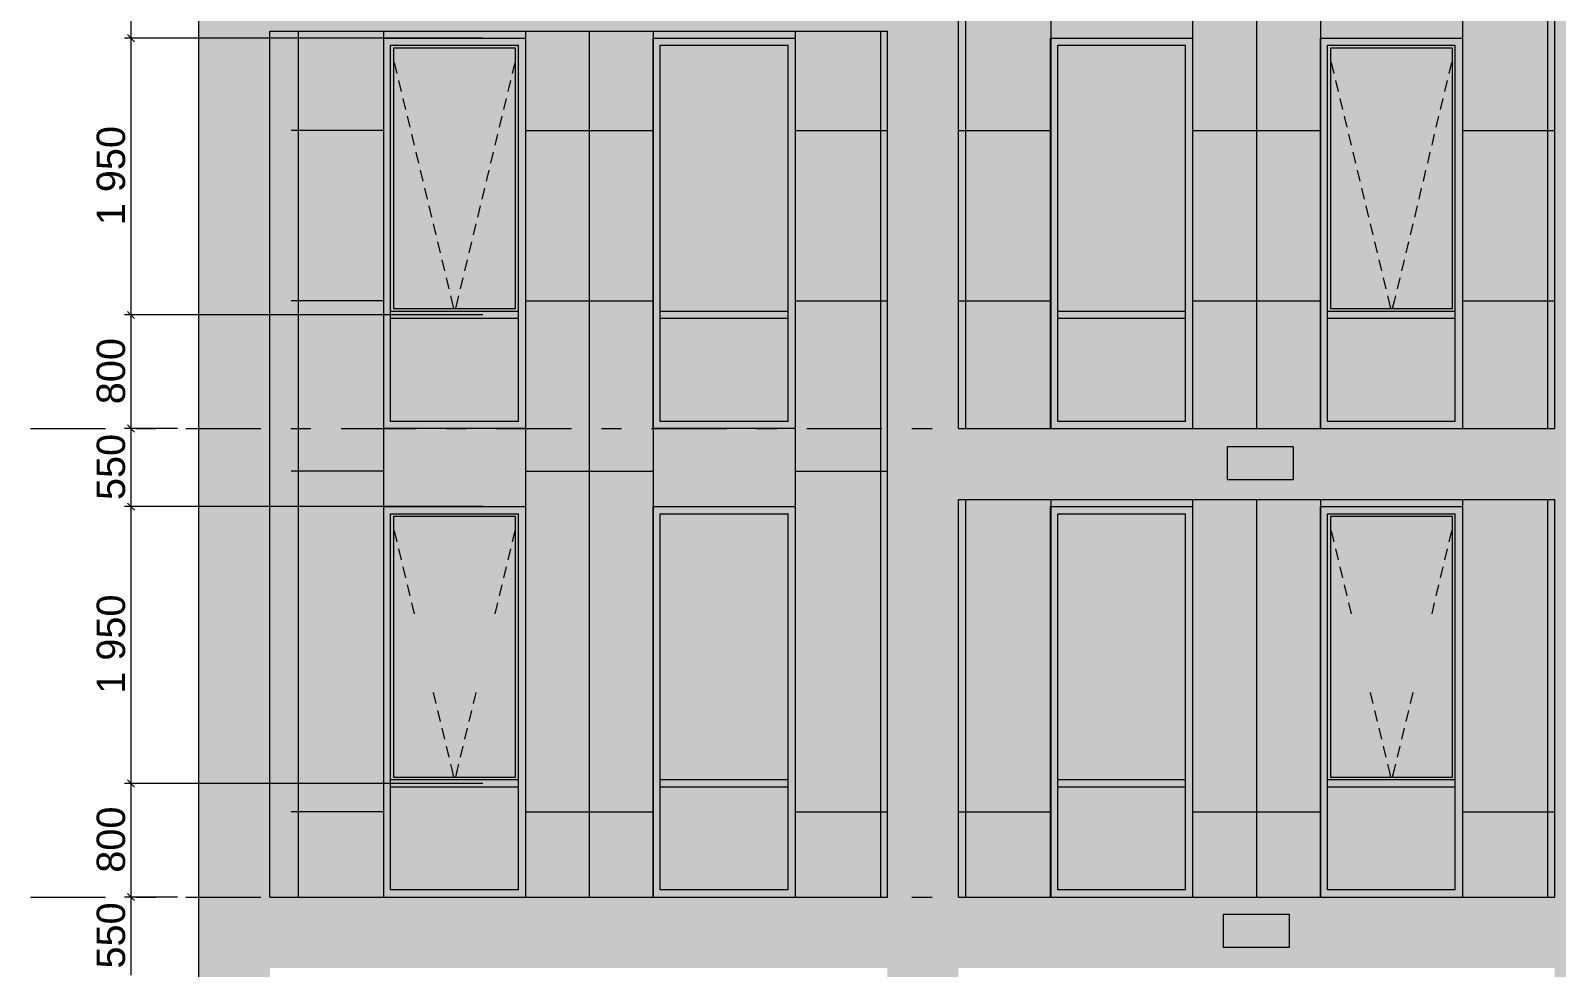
# Model space of a CAD drawing. Header units: millimetres. Extents: x 1499747 to 4230374, y -28481 to 441852.
# Drawn here: x 4020056 to 4030805, y 386732 to 393332 of the extents above; entities that cross this region are included whole.
import ezdxf

# ---------------------------------------------------------------- set-up
doc = ezdxf.new("R2010")
doc.units = ezdxf.units.MM
doc.header["$MEASUREMENT"] = 0
doc.layers.add('Чертеж и Рисунок', color=7, linetype='Continuous')
doc.styles.add('РЎР“Р•РќР•Р\xa0Р\x98Р\xa0_РЎРўР\x98Р›Р¬_2', font='')
doc.styles.get('РЎР“Р•РќР•Р\xa0Р\x98Р\xa0_РЎРўР\x98Р›Р¬_2').set_extended_font_data('GOST Common', italic=True)

msp = doc.modelspace()

# ---------------------------------------------------------------- hatches: boundary and pattern name
at = {"layer": 'Чертеж и Рисунок', "linetype": 'Continuous', "lineweight": 0, "true_color": 0xbc9a89}
for points in [[(4021241.89294, 400428.41218), (4021241.89294, 373528.37108), (4021741.89371, 373528.37108), (4021741.89371, 400428.41218)], [(4026092.23035, 399928.41141), (4026092.23035, 374028.37184), (4026592.23112, 374028.37184), (4026592.23112, 399928.41141)], [(4030792.03753, 399928.41141), (4030792.03753, 374028.37184), (4031292.0383, 374028.37184), (4031292.0383, 399928.41141)], [(4021741.89371, 393828.40209), (4021741.89371, 393328.40133), (4026092.23035, 393328.40133), (4026092.23035, 393828.40209)], [(4026592.23112, 390028.39629), (4030792.03753, 390028.39629), (4030792.03753, 390528.39705), (4026592.23112, 390528.39705)], [(4021741.89371, 387228.39201), (4021741.89371, 386728.39125), (4026092.23035, 386728.39125), (4026092.23035, 387228.39201)], [(4026592.23112, 386728.39125), (4030792.03753, 386728.39125), (4030792.03753, 387228.39201), (4026592.23112, 387228.39201)]]:
    msp.add_hatch(color=33, dxfattribs=at).paths.add_polyline_path(points)
at = {"layer": 'Чертеж и Рисунок', "linetype": 'Continuous', "lineweight": 0, "true_color": 0xffffff}
h = msp.add_hatch(color=7, dxfattribs=at)
h.paths.add_polyline_path([(4026592.23112, 390528.39705), (4027241.43215, 390528.39705), (4027241.43215, 393278.40123), (4028241.43362, 393278.40123), (4028241.43362, 390528.39705), (4029141.73502, 390528.39705), (4029141.73502, 393278.40123), (4030141.73658, 393278.40123), (4030141.73658, 390528.39705), (4030792.03756, 390528.39705), (4030792.03756, 396628.40637), (4026592.23112, 396628.40637)])
h.paths.add_polyline_path([(4028241.43362, 393828.40212), (4027241.43215, 393828.40212), (4027241.43215, 396578.40631), (4028241.43362, 396578.40631)], flags=0)
h.paths.add_polyline_path([(4029141.73502, 393828.40212), (4029141.73502, 396578.40631), (4030141.73658, 396578.40631), (4030141.73658, 393828.40212)], flags=0)
h = msp.add_hatch(color=7, dxfattribs=at)
h.paths.add_polyline_path([(4021741.89371, 387228.39201), (4022542.52493, 387228.39201), (4022542.52493, 389978.39619), (4023542.52649, 389978.39619), (4023542.52649, 387228.39201), (4024442.22787, 387228.39201), (4024442.22787, 389978.39619), (4025442.22934, 389978.39619), (4025442.22934, 387228.39201), (4026092.23036, 387228.39201), (4026092.23036, 393328.40133), (4021741.89371, 393328.40133)])
h.paths.add_polyline_path([(4022542.52493, 393278.40126), (4023542.52649, 393278.40126), (4023542.52649, 390528.39708), (4022542.52493, 390528.39708)], flags=0)
h.paths.add_polyline_path([(4024442.22787, 390528.39708), (4024442.22787, 393278.40126), (4025442.22934, 393278.40126), (4025442.22934, 390528.39708)], flags=0)
at = {"layer": 'Чертеж и Рисунок', "linetype": 'Continuous', "lineweight": 0, "true_color": 0x2e2e2e}
for points in [[(4022542.52493, 392928.40072), (4022592.52501, 392928.40072), (4022592.52501, 393228.40118), (4022542.52493, 393278.40125)], [(4023042.52569, 393278.40125), (4022542.52493, 393278.40125), (4022592.52501, 393228.40118), (4023042.52569, 393228.40118)], [(4023042.52569, 393278.40125), (4023042.52569, 393228.40118), (4023492.52638, 393228.40118), (4023542.52646, 393278.40125)], [(4023542.52646, 392928.40072), (4023542.52646, 393278.40125), (4023492.52638, 393228.40118), (4023492.52638, 392928.40072)], [(4024442.22783, 392928.40072), (4024492.22791, 392928.40072), (4024492.22791, 393228.40118), (4024442.22783, 393278.40125)], [(4024942.2286, 393278.40125), (4024442.22783, 393278.40125), (4024492.22791, 393228.40118), (4024942.2286, 393228.40118)], [(4024942.2286, 393278.40125), (4024942.2286, 393228.40118), (4025392.22928, 393228.40118), (4025442.22936, 393278.40125)], [(4025442.22936, 392928.40072), (4025442.22936, 393278.40125), (4025392.22928, 393228.40118), (4025392.22928, 392928.40072)], [(4027241.43211, 392928.40072), (4027291.43219, 392928.40072), (4027291.43219, 393228.40118), (4027241.43211, 393278.40125)], [(4027741.43287, 393278.40125), (4027241.43211, 393278.40125), (4027291.43219, 393228.40118), (4027741.43287, 393228.40118)], [(4027741.43287, 393278.40125), (4027741.43287, 393228.40118), (4028191.43356, 393228.40118), (4028241.43364, 393278.40125)], [(4028241.43364, 392928.40072), (4028241.43364, 393278.40125), (4028191.43356, 393228.40118), (4028191.43356, 392928.40072)], [(4029141.73501, 392928.40072), (4029191.73509, 392928.40072), (4029191.73509, 393228.40118), (4029141.73501, 393278.40125)], [(4029641.73578, 393278.40125), (4029141.73501, 393278.40125), (4029191.73509, 393228.40118), (4029641.73578, 393228.40118)], [(4029641.73578, 393278.40125), (4029641.73578, 393228.40118), (4030091.73646, 393228.40118), (4030141.73654, 393278.40125)], [(4030141.73654, 392928.40072), (4030141.73654, 393278.40125), (4030091.73646, 393228.40118), (4030091.73646, 392928.40072)], [(4022542.52493, 391528.39858), (4022592.52501, 391528.39858), (4022592.52501, 392928.40072), (4022542.52493, 392928.40072)], [(4023542.52646, 391528.39858), (4023542.52646, 392928.40072), (4023492.52638, 392928.40072), (4023492.52638, 391528.39858)], [(4024442.22783, 391528.39858), (4024492.22791, 391528.39858), (4024492.22791, 392928.40072), (4024442.22783, 392928.40072)], [(4025442.22936, 391528.39858), (4025442.22936, 392928.40072), (4025392.22928, 392928.40072), (4025392.22928, 391528.39858)], [(4027241.43211, 391528.39858), (4027291.43219, 391528.39858), (4027291.43219, 392928.40072), (4027241.43211, 392928.40072)], [(4028241.43364, 391528.39858), (4028241.43364, 392928.40072), (4028191.43356, 392928.40072), (4028191.43356, 391528.39858)], [(4029141.73501, 391528.39858), (4029191.73509, 391528.39858), (4029191.73509, 392928.40072), (4029141.73501, 392928.40072)], [(4030141.73654, 391528.39858), (4030141.73654, 392928.40072), (4030091.73646, 392928.40072), (4030091.73646, 391528.39858)], [(4022542.52493, 391328.39827), (4022592.52501, 391328.39827), (4022592.52501, 391528.39858), (4022542.52493, 391528.39858)], [(4023542.52646, 391328.39827), (4023542.52646, 391528.39858), (4023492.52638, 391528.39858), (4023492.52638, 391328.39827)], [(4024442.22783, 391328.39827), (4024492.22791, 391328.39827), (4024492.22791, 391528.39858), (4024442.22783, 391528.39858)], [(4025442.22936, 391328.39827), (4025442.22936, 391528.39858), (4025392.22928, 391528.39858), (4025392.22928, 391328.39827)], [(4027241.43211, 391328.39827), (4027291.43219, 391328.39827), (4027291.43219, 391528.39858), (4027241.43211, 391528.39858)], [(4028241.43364, 391328.39827), (4028241.43364, 391528.39858), (4028191.43356, 391528.39858), (4028191.43356, 391328.39827)], [(4029141.73501, 391328.39827), (4029191.73509, 391328.39827), (4029191.73509, 391528.39858), (4029141.73501, 391528.39858)], [(4030141.73654, 391328.39827), (4030141.73654, 391528.39858), (4030091.73646, 391528.39858), (4030091.73646, 391328.39827)], [(4022542.52493, 391328.39827), (4022542.52493, 390528.39705), (4022592.52501, 390578.39713), (4022592.52501, 391328.39827)], [(4022592.52501, 391303.39824), (4023042.52569, 391303.39824), (4023042.52569, 391353.39831), (4022592.52501, 391353.39831)], [(4023042.52569, 391353.39831), (4023042.52569, 391303.39824), (4023492.52638, 391303.39824), (4023492.52638, 391353.39831)], [(4023542.52646, 391328.39827), (4023492.52638, 391328.39827), (4023492.52638, 390578.39713), (4023542.52646, 390528.39705)], [(4024442.22783, 391328.39827), (4024442.22783, 390528.39705), (4024492.22791, 390578.39713), (4024492.22791, 391328.39827)], [(4024492.22791, 391303.39824), (4024942.2286, 391303.39824), (4024942.2286, 391353.39831), (4024492.22791, 391353.39831)], [(4024942.2286, 391353.39831), (4024942.2286, 391303.39824), (4025392.22928, 391303.39824), (4025392.22928, 391353.39831)], [(4025442.22936, 391328.39827), (4025392.22928, 391328.39827), (4025392.22928, 390578.39713), (4025442.22936, 390528.39705)], [(4027241.43211, 391328.39827), (4027241.43211, 390528.39705), (4027291.43219, 390578.39713), (4027291.43219, 391328.39827)], [(4027291.43219, 391303.39824), (4027741.43287, 391303.39824), (4027741.43287, 391353.39831), (4027291.43219, 391353.39831)], [(4027741.43287, 391353.39831), (4027741.43287, 391303.39824), (4028191.43356, 391303.39824), (4028191.43356, 391353.39831)], [(4028241.43364, 391328.39827), (4028191.43356, 391328.39827), (4028191.43356, 390578.39713), (4028241.43364, 390528.39705)], [(4029141.73501, 391328.39827), (4029141.73501, 390528.39705), (4029191.73509, 390578.39713), (4029191.73509, 391328.39827)], [(4029191.73509, 391303.39824), (4029641.73578, 391303.39824), (4029641.73578, 391353.39831), (4029191.73509, 391353.39831)], [(4029641.73578, 391353.39831), (4029641.73578, 391303.39824), (4030091.73646, 391303.39824), (4030091.73646, 391353.39831)], [(4030141.73654, 391328.39827), (4030091.73646, 391328.39827), (4030091.73646, 390578.39713), (4030141.73654, 390528.39705)], [(4023042.52569, 390528.39705), (4023042.52569, 390578.39713), (4022592.52501, 390578.39713), (4022542.52493, 390528.39705)], [(4023042.52569, 390528.39705), (4023542.52646, 390528.39705), (4023492.52638, 390578.39713), (4023042.52569, 390578.39713)], [(4024942.2286, 390528.39705), (4024942.2286, 390578.39713), (4024492.22791, 390578.39713), (4024442.22783, 390528.39705)], [(4024942.2286, 390528.39705), (4025442.22936, 390528.39705), (4025392.22928, 390578.39713), (4024942.2286, 390578.39713)], [(4027741.43287, 390528.39705), (4027741.43287, 390578.39713), (4027291.43219, 390578.39713), (4027241.43211, 390528.39705)], [(4027741.43287, 390528.39705), (4028241.43364, 390528.39705), (4028191.43356, 390578.39713), (4027741.43287, 390578.39713)], [(4029641.73578, 390528.39705), (4029641.73578, 390578.39713), (4029191.73509, 390578.39713), (4029141.73501, 390528.39705)], [(4029641.73578, 390528.39705), (4030141.73654, 390528.39705), (4030091.73646, 390578.39713), (4029641.73578, 390578.39713)], [(4022542.52493, 389628.39568), (4022592.52501, 389628.39568), (4022592.52501, 389928.39613), (4022542.52493, 389978.39621)], [(4023042.52569, 389978.39621), (4022542.52493, 389978.39621), (4022592.52501, 389928.39613), (4023042.52569, 389928.39613)], [(4023042.52569, 389978.39621), (4023042.52569, 389928.39613), (4023492.52638, 389928.39613), (4023542.52646, 389978.39621)], [(4023542.52646, 389628.39568), (4023542.52646, 389978.39621), (4023492.52638, 389928.39613), (4023492.52638, 389628.39568)], [(4024442.22783, 389628.39568), (4024492.22791, 389628.39568), (4024492.22791, 389928.39613), (4024442.22783, 389978.39621)], [(4024942.2286, 389978.39621), (4024442.22783, 389978.39621), (4024492.22791, 389928.39613), (4024942.2286, 389928.39613)], [(4024942.2286, 389978.39621), (4024942.2286, 389928.39613), (4025392.22928, 389928.39613), (4025442.22936, 389978.39621)], [(4025442.22936, 389628.39568), (4025442.22936, 389978.39621), (4025392.22928, 389928.39613), (4025392.22928, 389628.39568)], [(4027241.43211, 389628.39568), (4027291.43219, 389628.39568), (4027291.43219, 389928.39613), (4027241.43211, 389978.39621)], [(4027741.43287, 389978.39621), (4027241.43211, 389978.39621), (4027291.43219, 389928.39613), (4027741.43287, 389928.39613)], [(4027741.43287, 389978.39621), (4027741.43287, 389928.39613), (4028191.43356, 389928.39613), (4028241.43364, 389978.39621)], [(4028241.43364, 389628.39568), (4028241.43364, 389978.39621), (4028191.43356, 389928.39613), (4028191.43356, 389628.39568)], [(4029141.73501, 389628.39568), (4029191.73509, 389628.39568), (4029191.73509, 389928.39613), (4029141.73501, 389978.39621)], [(4029641.73578, 389978.39621), (4029141.73501, 389978.39621), (4029191.73509, 389928.39613), (4029641.73578, 389928.39613)], [(4029641.73578, 389978.39621), (4029641.73578, 389928.39613), (4030091.73646, 389928.39613), (4030141.73654, 389978.39621)], [(4030141.73654, 389628.39568), (4030141.73654, 389978.39621), (4030091.73646, 389928.39613), (4030091.73646, 389628.39568)], [(4022542.52493, 388228.39354), (4022592.52501, 388228.39354), (4022592.52501, 389628.39568), (4022542.52493, 389628.39568)], [(4023542.52646, 388228.39354), (4023542.52646, 389628.39568), (4023492.52638, 389628.39568), (4023492.52638, 388228.39354)], [(4024442.22783, 388228.39354), (4024492.22791, 388228.39354), (4024492.22791, 389628.39568), (4024442.22783, 389628.39568)], [(4025442.22936, 388228.39354), (4025442.22936, 389628.39568), (4025392.22928, 389628.39568), (4025392.22928, 388228.39354)], [(4027241.43211, 388228.39354), (4027291.43219, 388228.39354), (4027291.43219, 389628.39568), (4027241.43211, 389628.39568)], [(4028241.43364, 388228.39354), (4028241.43364, 389628.39568), (4028191.43356, 389628.39568), (4028191.43356, 388228.39354)], [(4029141.73501, 388228.39354), (4029191.73509, 388228.39354), (4029191.73509, 389628.39568), (4029141.73501, 389628.39568)], [(4030141.73654, 388228.39354), (4030141.73654, 389628.39568), (4030091.73646, 389628.39568), (4030091.73646, 388228.39354)], [(4022542.52493, 388028.39323), (4022592.52501, 388028.39323), (4022592.52501, 388228.39354), (4022542.52493, 388228.39354)], [(4023542.52646, 388028.39323), (4023542.52646, 388228.39354), (4023492.52638, 388228.39354), (4023492.52638, 388028.39323)], [(4024442.22783, 388028.39323), (4024492.22791, 388028.39323), (4024492.22791, 388228.39354), (4024442.22783, 388228.39354)], [(4025442.22936, 388028.39323), (4025442.22936, 388228.39354), (4025392.22928, 388228.39354), (4025392.22928, 388028.39323)], [(4027241.43211, 388028.39323), (4027291.43219, 388028.39323), (4027291.43219, 388228.39354), (4027241.43211, 388228.39354)], [(4028241.43364, 388028.39323), (4028241.43364, 388228.39354), (4028191.43356, 388228.39354), (4028191.43356, 388028.39323)], [(4029141.73501, 388028.39323), (4029191.73509, 388028.39323), (4029191.73509, 388228.39354), (4029141.73501, 388228.39354)], [(4030141.73654, 388028.39323), (4030141.73654, 388228.39354), (4030091.73646, 388228.39354), (4030091.73646, 388028.39323)], [(4022542.52493, 388028.39323), (4022542.52493, 387228.39201), (4022592.52501, 387278.39209), (4022592.52501, 388028.39323)], [(4022592.52501, 388003.39319), (4023042.52569, 388003.39319), (4023042.52569, 388053.39327), (4022592.52501, 388053.39327)], [(4023042.52569, 388053.39327), (4023042.52569, 388003.39319), (4023492.52638, 388003.39319), (4023492.52638, 388053.39327)], [(4023542.52646, 388028.39323), (4023492.52638, 388028.39323), (4023492.52638, 387278.39209), (4023542.52646, 387228.39201)], [(4024442.22783, 388028.39323), (4024442.22783, 387228.39201), (4024492.22791, 387278.39209), (4024492.22791, 388028.39323)], [(4024492.22791, 388003.39319), (4024942.2286, 388003.39319), (4024942.2286, 388053.39327), (4024492.22791, 388053.39327)], [(4024942.2286, 388053.39327), (4024942.2286, 388003.39319), (4025392.22928, 388003.39319), (4025392.22928, 388053.39327)], [(4025442.22936, 388028.39323), (4025392.22928, 388028.39323), (4025392.22928, 387278.39209), (4025442.22936, 387228.39201)], [(4027241.43211, 388028.39323), (4027241.43211, 387228.39201), (4027291.43219, 387278.39209), (4027291.43219, 388028.39323)], [(4027291.43219, 388003.39319), (4027741.43287, 388003.39319), (4027741.43287, 388053.39327), (4027291.43219, 388053.39327)], [(4027741.43287, 388053.39327), (4027741.43287, 388003.39319), (4028191.43356, 388003.39319), (4028191.43356, 388053.39327)], [(4028241.43364, 388028.39323), (4028191.43356, 388028.39323), (4028191.43356, 387278.39209), (4028241.43364, 387228.39201)], [(4029141.73501, 388028.39323), (4029141.73501, 387228.39201), (4029191.73509, 387278.39209), (4029191.73509, 388028.39323)], [(4029191.73509, 388003.39319), (4029641.73578, 388003.39319), (4029641.73578, 388053.39327), (4029191.73509, 388053.39327)], [(4029641.73578, 388053.39327), (4029641.73578, 388003.39319), (4030091.73646, 388003.39319), (4030091.73646, 388053.39327)], [(4030141.73654, 388028.39323), (4030091.73646, 388028.39323), (4030091.73646, 387278.39209), (4030141.73654, 387228.39201)], [(4023042.52569, 387228.39201), (4023042.52569, 387278.39209), (4022592.52501, 387278.39209), (4022542.52493, 387228.39201)], [(4023042.52569, 387228.39201), (4023542.52646, 387228.39201), (4023492.52638, 387278.39209), (4023042.52569, 387278.39209)], [(4024942.2286, 387228.39201), (4024942.2286, 387278.39209), (4024492.22791, 387278.39209), (4024442.22783, 387228.39201)], [(4024942.2286, 387228.39201), (4025442.22936, 387228.39201), (4025392.22928, 387278.39209), (4024942.2286, 387278.39209)], [(4027741.43287, 387228.39201), (4027741.43287, 387278.39209), (4027291.43219, 387278.39209), (4027241.43211, 387228.39201)], [(4027741.43287, 387228.39201), (4028241.43364, 387228.39201), (4028191.43356, 387278.39209), (4027741.43287, 387278.39209)], [(4029641.73578, 387228.39201), (4029641.73578, 387278.39209), (4029191.73509, 387278.39209), (4029141.73501, 387228.39201)], [(4029641.73578, 387228.39201), (4030141.73654, 387228.39201), (4030091.73646, 387278.39209), (4029641.73578, 387278.39209)]]:
    msp.add_hatch(color=250, dxfattribs=at).paths.add_polyline_path(points)
at = {"layer": 'Чертеж и Рисунок', "linetype": 'Continuous', "lineweight": 0, "true_color": 0xf7fdff}
for points in [[(4022592.52501, 391353.39831), (4022612.52504, 391373.39834), (4022612.52504, 393208.40115), (4022592.52501, 393228.40118)], [(4023492.52638, 393228.40118), (4022592.52501, 393228.40118), (4022612.52504, 393208.40115), (4023472.52635, 393208.40115)], [(4023492.52638, 391353.39831), (4023492.52638, 393228.40118), (4023472.52635, 393208.40115), (4023472.52635, 391373.39834)], [(4029191.73509, 391353.39831), (4029211.73512, 391373.39834), (4029211.73512, 393208.40115), (4029191.73509, 393228.40118)], [(4029191.73509, 393228.40118), (4029211.73512, 393208.40115), (4030071.73643, 393208.40115), (4030091.73646, 393228.40118)], [(4030091.73646, 391353.39831), (4030091.73646, 393228.40118), (4030071.73643, 393208.40115), (4030071.73643, 391373.39834)], [(4023492.52638, 391353.39831), (4023472.52635, 391373.39834), (4022612.52504, 391373.39834), (4022592.52501, 391353.39831)], [(4029211.73512, 391373.39834), (4029191.73509, 391353.39831), (4030091.73646, 391353.39831), (4030071.73643, 391373.39834)], [(4022592.52501, 388053.39327), (4022612.52504, 388073.3933), (4022612.52504, 389908.3961), (4022592.52501, 389928.39613)], [(4023492.52638, 389928.39613), (4022592.52501, 389928.39613), (4022612.52504, 389908.3961), (4023472.52635, 389908.3961)], [(4023492.52638, 388053.39327), (4023492.52638, 389928.39613), (4023472.52635, 389908.3961), (4023472.52635, 388073.3933)], [(4029191.73509, 388053.39327), (4029211.73512, 388073.3933), (4029211.73512, 389908.3961), (4029191.73509, 389928.39613)], [(4030091.73646, 389928.39613), (4029191.73509, 389928.39613), (4029211.73512, 389908.3961), (4030071.73643, 389908.3961)], [(4030091.73646, 388053.39327), (4030091.73646, 389928.39613), (4030071.73643, 389908.3961), (4030071.73643, 388073.3933)], [(4023492.52638, 388053.39327), (4023472.52635, 388073.3933), (4022612.52504, 388073.3933), (4022592.52501, 388053.39327)], [(4029191.73509, 388053.39327), (4030091.73646, 388053.39327), (4030071.73643, 388073.3933), (4029211.73512, 388073.3933)]]:
    msp.add_hatch(color=7, dxfattribs=at).paths.add_polyline_path(points)
at = {"layer": 'Чертеж и Рисунок', "linetype": 'Continuous', "lineweight": 0, "true_color": 0x84adf9}
for points in [[(4022612.52504, 391373.39834), (4023472.52635, 391373.39834), (4023472.52635, 393208.40115), (4022612.52504, 393208.40115)], [(4024492.22791, 391353.39831), (4025392.22928, 391353.39831), (4025392.22928, 393228.40118), (4024492.22791, 393228.40118)], [(4027291.43219, 391353.39831), (4028191.43356, 391353.39831), (4028191.43356, 391528.39858), (4028191.43356, 392928.40072), (4028191.43356, 393228.40118), (4027291.43219, 393228.40118)], [(4029211.73512, 393208.40115), (4029211.73512, 391373.39834), (4030071.73643, 391373.39834), (4030071.73643, 393208.40115)], [(4022592.52501, 391303.39824), (4022592.52501, 390578.39713), (4023492.52638, 390578.39713), (4023492.52638, 391303.39824)], [(4024492.22791, 390578.39713), (4025392.22928, 390578.39713), (4025392.22928, 391303.39824), (4024492.22791, 391303.39824)], [(4027291.43219, 391303.39824), (4027291.43219, 390578.39713), (4028191.43356, 390578.39713), (4028191.43356, 391303.39824)], [(4029191.73509, 391303.39824), (4029191.73509, 390578.39713), (4030091.73646, 390578.39713), (4030091.73646, 391303.39824)], [(4022612.52504, 388073.3933), (4023472.52635, 388073.3933), (4023472.52635, 389908.3961), (4022612.52504, 389908.3961)], [(4024492.22791, 388053.39327), (4025392.22928, 388053.39327), (4025392.22928, 389928.39613), (4024492.22791, 389928.39613)], [(4027291.43219, 388053.39327), (4028191.43356, 388053.39327), (4028191.43356, 388228.39354), (4028191.43356, 389628.39568), (4028191.43356, 389928.39613), (4027291.43219, 389928.39613)], [(4029211.73512, 389908.3961), (4029211.73512, 388073.3933), (4030071.73643, 388073.3933), (4030071.73643, 389908.3961)], [(4022592.52501, 388003.39319), (4022592.52501, 387278.39209), (4023492.52638, 387278.39209), (4023492.52638, 388003.39319)], [(4024492.22791, 387278.39209), (4025392.22928, 387278.39209), (4025392.22928, 388003.39319), (4024492.22791, 388003.39319)], [(4027291.43219, 388003.39319), (4027291.43219, 387278.39209), (4028191.43356, 387278.39209), (4028191.43356, 388003.39319)], [(4029191.73509, 387278.39209), (4030091.73646, 387278.39209), (4030091.73646, 388003.39319), (4029191.73509, 388003.39319)]]:
    msp.add_hatch(color=161, dxfattribs=at).paths.add_polyline_path(points)
at = {"layer": 'Чертеж и Рисунок', "linetype": 'Continuous', "lineweight": 0, "true_color": 0xffffff}
msp.add_hatch(color=7, dxfattribs=at).paths.add_polyline_path([(4026592.23112, 390028.39629), (4026592.23112, 387228.39201), (4027241.43211, 387228.39201), (4027241.43211, 389978.39621), (4028241.43364, 389978.39621), (4028241.43364, 387228.39201), (4029141.73501, 387228.39201), (4029141.73501, 389978.39621), (4030141.73654, 389978.39621), (4030141.73654, 387228.39201), (4030792.03753, 387228.39201), (4030792.03753, 390028.39629)])

# ---------------------------------------------------------------- linework, layer by layer
at = {"layer": 'Чертеж и Рисунок', "color": 7, "linetype": 'Continuous', "lineweight": 5}
for points in [[(4021241.89294, 373528.37108), (4021241.89294, 400428.41218)], [(4026592.23112, 390528.39705), (4026592.23112, 396628.40637)], [(4030792.03753, 390528.39705), (4030792.03753, 396628.40637)], [(4020763.94221, 393278.40125), (4020763.94221, 393828.40209)], [(4020738.94217, 393303.40129), (4020788.94225, 393253.40121)], [(4021741.89371, 387228.39201), (4021741.89371, 393328.40133)], [(4021741.89371, 393328.40133), (4026092.23035, 393328.40133)], [(4026092.23035, 387228.39201), (4026092.23035, 393328.40133)], [(4023242.526, 393278.40125), (4020717.06214, 393278.40125)], [(4020763.94221, 391328.39827), (4020763.94221, 393278.40125)], [(4022542.52493, 393278.40125), (4023542.52646, 393278.40125)], [(4022592.52501, 392928.40072), (4022592.52501, 393228.40118)], [(4022592.52501, 393228.40118), (4023042.52569, 393228.40118)], [(4022612.52504, 393208.40115), (4022612.52504, 391373.39834)], [(4023472.52635, 393208.40115), (4022612.52504, 393208.40115)], [(4023042.52569, 393228.40118), (4023492.52638, 393228.40118)], [(4023472.52635, 391373.39834), (4023472.52635, 393208.40115)], [(4023492.52638, 392928.40072), (4023492.52638, 393228.40118)], [(4023542.52646, 393278.40125), (4023542.52646, 390528.39705)], [(4024442.22783, 393278.40125), (4025442.22936, 393278.40125)], [(4024442.22783, 390528.39705), (4024442.22783, 393278.40125)], [(4024492.22791, 392928.40072), (4024492.22791, 393228.40118)], [(4024492.22791, 393228.40118), (4024942.2286, 393228.40118)], [(4024942.2286, 393228.40118), (4025392.22928, 393228.40118)], [(4025392.22928, 392928.40072), (4025392.22928, 393228.40118)], [(4025442.22936, 393278.40125), (4025442.22936, 390528.39705)], [(4027241.43211, 390528.39705), (4027241.43211, 393278.40125)], [(4027241.43211, 393278.40125), (4028241.43364, 393278.40125)], [(4027291.43219, 392928.40072), (4027291.43219, 393228.40118)], [(4027291.43219, 393228.40118), (4027741.43287, 393228.40118)], [(4027741.43287, 393228.40118), (4028191.43356, 393228.40118)], [(4028191.43356, 392928.40072), (4028191.43356, 393228.40118)], [(4028241.43364, 393278.40125), (4028241.43364, 390528.39705)], [(4029141.73501, 390528.39705), (4029141.73501, 393278.40125)], [(4029141.73501, 393278.40125), (4030141.73654, 393278.40125)], [(4029191.73509, 392928.40072), (4029191.73509, 393228.40118)], [(4029191.73509, 393228.40118), (4029641.73578, 393228.40118)], [(4029211.73512, 393208.40115), (4029211.73512, 391373.39834)], [(4030071.73643, 393208.40115), (4029211.73512, 393208.40115)], [(4029641.73578, 393228.40118), (4030091.73646, 393228.40118)], [(4030071.73643, 391373.39834), (4030071.73643, 393208.40115)], [(4030091.73646, 392928.40072), (4030091.73646, 393228.40118)], [(4022592.52501, 391528.39858), (4022592.52501, 392928.40072)], [(4023492.52638, 391528.39858), (4023492.52638, 392928.40072)], [(4024492.22791, 391528.39858), (4024492.22791, 392928.40072)], [(4025392.22928, 391528.39858), (4025392.22928, 392928.40072)], [(4027291.43219, 391528.39858), (4027291.43219, 392928.40072)], [(4028191.43356, 391528.39858), (4028191.43356, 392928.40072)], [(4029191.73509, 391528.39858), (4029191.73509, 392928.40072)], [(4030091.73646, 391528.39858), (4030091.73646, 392928.40072)], [(4022592.52501, 391353.39831), (4022592.52501, 391528.39858)], [(4023492.52638, 391353.39831), (4023492.52638, 391528.39858)], [(4024492.22791, 391353.39831), (4024492.22791, 391528.39858)], [(4025392.22928, 391353.39831), (4025392.22928, 391528.39858)], [(4027291.43219, 391353.39831), (4027291.43219, 391528.39858)], [(4028191.43356, 391353.39831), (4028191.43356, 391528.39858)], [(4029191.73509, 391353.39831), (4029191.73509, 391528.39858)], [(4030091.73646, 391353.39831), (4030091.73646, 391528.39858)], [(4022612.52504, 391373.39834), (4023472.52635, 391373.39834)], [(4029211.73512, 391373.39834), (4030071.73643, 391373.39834)], [(4023242.526, 391328.39827), (4020717.06214, 391328.39827)], [(4020738.94217, 391353.39831), (4020788.94225, 391303.39824)], [(4020763.94221, 390528.39705), (4020763.94221, 391328.39827)], [(4022592.52501, 391328.39827), (4022592.52501, 391353.39831)], [(4023042.52569, 391353.39831), (4022592.52501, 391353.39831)], [(4022592.52501, 391303.39824), (4022592.52501, 391328.39827)], [(4022592.52501, 390578.39713), (4022592.52501, 391303.39824)], [(4023042.52569, 391303.39824), (4022592.52501, 391303.39824)], [(4023492.52638, 391353.39831), (4023042.52569, 391353.39831)], [(4023492.52638, 391303.39824), (4023042.52569, 391303.39824)], [(4023492.52638, 391328.39827), (4023492.52638, 391353.39831)], [(4023492.52638, 391303.39824), (4023492.52638, 391328.39827)], [(4023492.52638, 390578.39713), (4023492.52638, 391303.39824)], [(4024492.22791, 391328.39827), (4024492.22791, 391353.39831)], [(4024942.2286, 391353.39831), (4024492.22791, 391353.39831)], [(4024492.22791, 391303.39824), (4024492.22791, 391328.39827)], [(4024492.22791, 390578.39713), (4024492.22791, 391303.39824)], [(4024942.2286, 391303.39824), (4024492.22791, 391303.39824)], [(4025392.22928, 391353.39831), (4024942.2286, 391353.39831)], [(4025392.22928, 391303.39824), (4024942.2286, 391303.39824)], [(4025392.22928, 391328.39827), (4025392.22928, 391353.39831)], [(4025392.22928, 391303.39824), (4025392.22928, 391328.39827)], [(4025392.22928, 390578.39713), (4025392.22928, 391303.39824)], [(4027291.43219, 391328.39827), (4027291.43219, 391353.39831)], [(4027741.43287, 391353.39831), (4027291.43219, 391353.39831)], [(4027291.43219, 391303.39824), (4027291.43219, 391328.39827)], [(4027291.43219, 390578.39713), (4027291.43219, 391303.39824)], [(4027741.43287, 391303.39824), (4027291.43219, 391303.39824)], [(4028191.43356, 391353.39831), (4027741.43287, 391353.39831)], [(4028191.43356, 391303.39824), (4027741.43287, 391303.39824)], [(4028191.43356, 391328.39827), (4028191.43356, 391353.39831)], [(4028191.43356, 391303.39824), (4028191.43356, 391328.39827)], [(4028191.43356, 390578.39713), (4028191.43356, 391303.39824)], [(4029191.73509, 391328.39827), (4029191.73509, 391353.39831)], [(4029641.73578, 391353.39831), (4029191.73509, 391353.39831)], [(4029191.73509, 391303.39824), (4029191.73509, 391328.39827)], [(4029191.73509, 390578.39713), (4029191.73509, 391303.39824)], [(4029641.73578, 391303.39824), (4029191.73509, 391303.39824)], [(4030091.73646, 391353.39831), (4029641.73578, 391353.39831)], [(4030091.73646, 391303.39824), (4029641.73578, 391303.39824)], [(4030091.73646, 391328.39827), (4030091.73646, 391353.39831)], [(4030091.73646, 391303.39824), (4030091.73646, 391328.39827)], [(4030091.73646, 390578.39713), (4030091.73646, 391303.39824)], [(4021091.89271, 390528.39705), (4020717.06214, 390528.39705)], [(4020738.94217, 390553.39709), (4020788.94225, 390503.39701)], [(4020763.94221, 389978.39621), (4020763.94221, 390528.39705)], [(4023542.52646, 390528.39705), (4022542.52493, 390528.39705)], [(4023042.52569, 390578.39713), (4022592.52501, 390578.39713)], [(4023492.52638, 390578.39713), (4023042.52569, 390578.39713)], [(4025442.22936, 390528.39705), (4024442.22783, 390528.39705)], [(4024942.2286, 390578.39713), (4024492.22791, 390578.39713)], [(4025392.22928, 390578.39713), (4024942.2286, 390578.39713)], [(4026592.23112, 390528.39705), (4030792.03753, 390528.39705)], [(4027741.43287, 390578.39713), (4027291.43219, 390578.39713)], [(4028191.43356, 390578.39713), (4027741.43287, 390578.39713)], [(4029641.73578, 390578.39713), (4029191.73509, 390578.39713)], [(4030091.73646, 390578.39713), (4029641.73578, 390578.39713)], [(4028487.73401, 390166.3965), (4028487.73401, 390402.09686)], [(4028487.73401, 390402.09686), (4028949.63472, 390402.09686)], [(4028949.63472, 390402.09686), (4028949.63472, 390166.3965)], [(4028949.63472, 390166.3965), (4028487.73401, 390166.3965)], [(4023242.526, 389978.39621), (4020717.06214, 389978.39621)], [(4020738.94217, 390003.39625), (4020788.94225, 389953.39617)], [(4020763.94221, 388028.39323), (4020763.94221, 389978.39621)], [(4022542.52493, 389978.39621), (4023542.52646, 389978.39621)], [(4023542.52646, 389978.39621), (4023542.52646, 387228.39201)], [(4024442.22783, 387228.39201), (4024442.22783, 389978.39621)], [(4024442.22783, 389978.39621), (4025442.22936, 389978.39621)], [(4025442.22936, 389978.39621), (4025442.22936, 387228.39201)], [(4026592.23112, 387228.39201), (4026592.23112, 390028.39629)], [(4026592.23112, 390028.39629), (4030792.03753, 390028.39629)], [(4027241.43211, 387228.39201), (4027241.43211, 389978.39621)], [(4027241.43211, 389978.39621), (4028241.43364, 389978.39621)], [(4028241.43364, 389978.39621), (4028241.43364, 387228.39201)], [(4029141.73501, 387228.39201), (4029141.73501, 389978.39621)], [(4029141.73501, 389978.39621), (4030141.73654, 389978.39621)], [(4030792.03753, 387228.39201), (4030792.03753, 390028.39629)], [(4022592.52501, 389628.39568), (4022592.52501, 389928.39613)], [(4022592.52501, 389928.39613), (4023042.52569, 389928.39613)], [(4022612.52504, 389908.3961), (4022612.52504, 388073.3933)], [(4023472.52635, 389908.3961), (4022612.52504, 389908.3961)], [(4023042.52569, 389928.39613), (4023492.52638, 389928.39613)], [(4023472.52635, 388073.3933), (4023472.52635, 389908.3961)], [(4023492.52638, 389628.39568), (4023492.52638, 389928.39613)], [(4024492.22791, 389628.39568), (4024492.22791, 389928.39613)], [(4024492.22791, 389928.39613), (4024942.2286, 389928.39613)], [(4024942.2286, 389928.39613), (4025392.22928, 389928.39613)], [(4025392.22928, 389628.39568), (4025392.22928, 389928.39613)], [(4027291.43219, 389628.39568), (4027291.43219, 389928.39613)], [(4027291.43219, 389928.39613), (4027741.43287, 389928.39613)], [(4027741.43287, 389928.39613), (4028191.43356, 389928.39613)], [(4028191.43356, 389628.39568), (4028191.43356, 389928.39613)], [(4029191.73509, 389628.39568), (4029191.73509, 389928.39613)], [(4029191.73509, 389928.39613), (4029641.73578, 389928.39613)], [(4029211.73512, 389908.3961), (4029211.73512, 388073.3933)], [(4030071.73643, 389908.3961), (4029211.73512, 389908.3961)], [(4029641.73578, 389928.39613), (4030091.73646, 389928.39613)], [(4030071.73643, 388073.3933), (4030071.73643, 389908.3961)], [(4030091.73646, 389628.39568), (4030091.73646, 389928.39613)], [(4022592.52501, 388228.39354), (4022592.52501, 389628.39568)], [(4023492.52638, 388228.39354), (4023492.52638, 389628.39568)], [(4024492.22791, 388228.39354), (4024492.22791, 389628.39568)], [(4025392.22928, 388228.39354), (4025392.22928, 389628.39568)], [(4027291.43219, 388228.39354), (4027291.43219, 389628.39568)], [(4028191.43356, 388228.39354), (4028191.43356, 389628.39568)], [(4029191.73509, 388228.39354), (4029191.73509, 389628.39568)], [(4030091.73646, 388228.39354), (4030091.73646, 389628.39568)], [(4022592.52501, 388053.39327), (4022592.52501, 388228.39354)], [(4023492.52638, 388053.39327), (4023492.52638, 388228.39354)], [(4024492.22791, 388053.39327), (4024492.22791, 388228.39354)], [(4025392.22928, 388053.39327), (4025392.22928, 388228.39354)], [(4027291.43219, 388053.39327), (4027291.43219, 388228.39354)], [(4028191.43356, 388053.39327), (4028191.43356, 388228.39354)], [(4029191.73509, 388053.39327), (4029191.73509, 388228.39354)], [(4030091.73646, 388053.39327), (4030091.73646, 388228.39354)], [(4023242.526, 388028.39323), (4020717.06214, 388028.39323)], [(4020738.94217, 388053.39327), (4020788.94225, 388003.39319)], [(4020763.94221, 387228.39201), (4020763.94221, 388028.39323)], [(4022592.52501, 388028.39323), (4022592.52501, 388053.39327)], [(4023042.52569, 388053.39327), (4022592.52501, 388053.39327)], [(4022592.52501, 388003.39319), (4022592.52501, 388028.39323)], [(4022612.52504, 388073.3933), (4023472.52635, 388073.3933)], [(4023492.52638, 388053.39327), (4023042.52569, 388053.39327)], [(4023492.52638, 388028.39323), (4023492.52638, 388053.39327)], [(4023492.52638, 388003.39319), (4023492.52638, 388028.39323)], [(4024492.22791, 388028.39323), (4024492.22791, 388053.39327)], [(4024942.2286, 388053.39327), (4024492.22791, 388053.39327)], [(4024492.22791, 388003.39319), (4024492.22791, 388028.39323)], [(4025392.22928, 388053.39327), (4024942.2286, 388053.39327)], [(4025392.22928, 388028.39323), (4025392.22928, 388053.39327)], [(4025392.22928, 388003.39319), (4025392.22928, 388028.39323)], [(4027291.43219, 388028.39323), (4027291.43219, 388053.39327)], [(4027741.43287, 388053.39327), (4027291.43219, 388053.39327)], [(4027291.43219, 388003.39319), (4027291.43219, 388028.39323)], [(4028191.43356, 388053.39327), (4027741.43287, 388053.39327)], [(4028191.43356, 388028.39323), (4028191.43356, 388053.39327)], [(4028191.43356, 388003.39319), (4028191.43356, 388028.39323)], [(4029191.73509, 388028.39323), (4029191.73509, 388053.39327)], [(4029641.73578, 388053.39327), (4029191.73509, 388053.39327)], [(4029191.73509, 388003.39319), (4029191.73509, 388028.39323)], [(4029211.73512, 388073.3933), (4030071.73643, 388073.3933)], [(4030091.73646, 388053.39327), (4029641.73578, 388053.39327)], [(4030091.73646, 388028.39323), (4030091.73646, 388053.39327)], [(4030091.73646, 388003.39319), (4030091.73646, 388028.39323)], [(4022592.52501, 387278.39209), (4022592.52501, 388003.39319)], [(4023042.52569, 388003.39319), (4022592.52501, 388003.39319)], [(4023492.52638, 388003.39319), (4023042.52569, 388003.39319)], [(4023492.52638, 387278.39209), (4023492.52638, 388003.39319)], [(4024492.22791, 387278.39209), (4024492.22791, 388003.39319)], [(4024942.2286, 388003.39319), (4024492.22791, 388003.39319)], [(4025392.22928, 388003.39319), (4024942.2286, 388003.39319)], [(4025392.22928, 387278.39209), (4025392.22928, 388003.39319)], [(4027291.43219, 387278.39209), (4027291.43219, 388003.39319)], [(4027741.43287, 388003.39319), (4027291.43219, 388003.39319)], [(4028191.43356, 388003.39319), (4027741.43287, 388003.39319)], [(4028191.43356, 387278.39209), (4028191.43356, 388003.39319)], [(4029191.73509, 387278.39209), (4029191.73509, 388003.39319)], [(4029641.73578, 388003.39319), (4029191.73509, 388003.39319)], [(4030091.73646, 388003.39319), (4029641.73578, 388003.39319)], [(4030091.73646, 387278.39209), (4030091.73646, 388003.39319)], [(4023042.52569, 387278.39209), (4022592.52501, 387278.39209)], [(4023492.52638, 387278.39209), (4023042.52569, 387278.39209)], [(4024942.2286, 387278.39209), (4024492.22791, 387278.39209)], [(4025392.22928, 387278.39209), (4024942.2286, 387278.39209)], [(4027741.43287, 387278.39209), (4027291.43219, 387278.39209)], [(4028191.43356, 387278.39209), (4027741.43287, 387278.39209)], [(4029641.73578, 387278.39209), (4029191.73509, 387278.39209)], [(4030091.73646, 387278.39209), (4029641.73578, 387278.39209)], [(4021091.89271, 387228.39201), (4020717.06214, 387228.39201)], [(4020738.94217, 387253.39205), (4020788.94225, 387203.39197)], [(4020763.94221, 386678.39117), (4020763.94221, 387228.39201)], [(4021741.89371, 387228.39201), (4026092.23035, 387228.39201)], [(4026592.23112, 387228.39201), (4030792.03753, 387228.39201)], [(4028459.93397, 386871.69146), (4028459.93397, 387107.39182)], [(4028459.93397, 387107.39182), (4028921.83468, 387107.39182)], [(4028921.83468, 387107.39182), (4028921.83468, 386871.69146)], [(4028921.83468, 386871.69146), (4028459.93397, 386871.69146)]]:
    msp.add_lwpolyline(points, dxfattribs=at)
at = {"layer": 'Чертеж и Рисунок', "color": 253, "linetype": 'Continuous', "lineweight": 5, "true_color": 0xaaaaaa}
for points in [[(4026642.53119, 396628.40637), (4026642.53119, 390528.39705)], [(4028241.93364, 396628.40637), (4028241.93364, 390528.39705)], [(4028692.03433, 396628.40637), (4028692.03433, 390528.39705)], [(4030742.33746, 396628.40637), (4030742.33746, 390528.39705)], [(4027242.53211, 393828.40209), (4027242.53211, 393278.40125)], [(4029142.33501, 393828.40209), (4029142.33501, 393278.40125)], [(4030141.73654, 393828.40209), (4030141.73654, 393278.40125)], [(4021941.89401, 393328.40133), (4021941.89401, 387228.39201)], [(4022542.52493, 393328.40133), (4022542.52493, 393278.40125)], [(4023541.92646, 393328.40133), (4023541.92646, 393278.40125)], [(4023992.12715, 393328.40133), (4023992.12715, 387228.39201)], [(4024442.52783, 393328.40133), (4024442.52783, 393278.40125)], [(4025441.92936, 393328.40133), (4025441.92936, 393278.40125)], [(4026042.53028, 393328.40133), (4026042.53028, 387228.39201)], [(4022542.52493, 393278.40125), (4022542.52493, 390528.39705)], [(4023541.92646, 393278.40125), (4023541.92646, 390528.39705)], [(4024442.52783, 393278.40125), (4024442.52783, 390528.39705)], [(4025441.92936, 393278.40125), (4025441.92936, 390528.39705)], [(4027242.53211, 393278.40125), (4027242.53211, 390528.39705)], [(4029142.33501, 393278.40125), (4029142.33501, 390528.39705)], [(4030141.73654, 393278.40125), (4030141.73654, 390528.39705)], [(4022542.52493, 392628.00026), (4021891.89394, 392628.20026)], [(4023542.52646, 392628.20026), (4024442.22783, 392628.20026)], [(4025441.92936, 392628.00026), (4025442.22936, 392628.00026)], [(4025442.22936, 392628.00026), (4026092.23035, 392628.00026)], [(4026592.23112, 392628.00026), (4027241.43211, 392628.00026)], [(4027241.43211, 392628.00026), (4027242.53211, 392628.00026)], [(4028241.93364, 392628.20026), (4029141.63501, 392628.20026)], [(4030141.73654, 392628.20026), (4030792.03753, 392628.20026)], [(4022542.52493, 391427.99843), (4021891.89394, 391428.19843)], [(4023542.52646, 391428.19843), (4024442.22783, 391428.19843)], [(4025441.92936, 391427.99843), (4025442.22936, 391427.99843)], [(4025442.22936, 391427.99843), (4026092.23035, 391427.99843)], [(4026592.23112, 391427.99843), (4027241.43211, 391427.99843)], [(4027241.43211, 391427.99843), (4027242.53211, 391427.99843)], [(4028241.93364, 391428.19843), (4029141.63501, 391428.19843)], [(4030141.73654, 391428.19843), (4030792.03753, 391428.19843)], [(4022542.52493, 390528.39705), (4022542.52493, 389978.39621)], [(4023541.92646, 390528.39705), (4023541.92646, 389978.39621)], [(4024442.52783, 390528.39705), (4024442.52783, 389978.39621)], [(4025441.92936, 390528.39705), (4025441.92936, 389978.39621)], [(4022542.52493, 390227.99659), (4021891.89394, 390228.19659)], [(4023542.52646, 390228.19659), (4024442.22783, 390228.19659)], [(4025441.92936, 390227.99659), (4026092.23035, 390227.99659)], [(4022542.52493, 389978.39621), (4022542.52493, 387228.39201)], [(4023541.92646, 389978.39621), (4023541.92646, 387228.39201)], [(4024442.52783, 389978.39621), (4024442.52783, 387228.39201)], [(4025441.92936, 389978.39621), (4025441.92936, 387228.39201)], [(4026642.53119, 390028.39629), (4026642.53119, 387228.39201)], [(4027242.53211, 390028.39629), (4027242.53211, 389978.39621)], [(4027242.53211, 389978.39621), (4027242.53211, 387228.39201)], [(4028241.93364, 390028.39629), (4028241.93364, 387228.39201)], [(4028692.03433, 390028.39629), (4028692.03433, 387228.39201)], [(4029142.33501, 390028.39629), (4029142.33501, 389978.39621)], [(4029142.33501, 389978.39621), (4029142.33501, 387228.39201)], [(4030141.73654, 390028.39629), (4030141.73654, 389978.39621)], [(4030141.73654, 389978.39621), (4030141.73654, 387228.39201)], [(4030742.33746, 390028.39629), (4030742.33746, 387228.39201)], [(4022542.52493, 387827.99293), (4021891.89394, 387828.19293)], [(4023542.52646, 387828.19293), (4024442.22783, 387828.19293)], [(4025441.92936, 387827.99293), (4025442.22936, 387827.99293)], [(4025442.22936, 387827.99293), (4026092.23035, 387827.99293)], [(4026592.23112, 387827.99293), (4027241.43211, 387827.99293)], [(4027241.43211, 387827.99293), (4027242.53211, 387827.99293)], [(4028241.93364, 387828.19293), (4029141.63501, 387828.19293)], [(4030141.73654, 387828.19293), (4030792.03753, 387828.19293)]]:
    msp.add_lwpolyline(points, dxfattribs=at)
at = {"layer": 'Чертеж и Рисунок', "color": 23, "linetype": 'Continuous', "lineweight": 5, "true_color": 0xbf8080}
for points in [[(4022618.02505, 393107.10099), (4022636.82507, 393029.30087)], [(4023467.02634, 393107.10099), (4023448.22631, 393029.30087)], [(4029217.23513, 393107.10099), (4029235.93516, 393029.30087)], [(4030066.23642, 393107.10099), (4030047.4364, 393029.30087)], [(4022648.52509, 392980.7008), (4022667.32512, 392902.90068)], [(4023436.5263, 392980.7008), (4023417.72627, 392902.90068)], [(4029247.73517, 392980.7008), (4029266.4352, 392902.90068)], [(4030035.63638, 392980.7008), (4030016.93635, 392902.90068)], [(4022679.02514, 392854.3006), (4022697.82517, 392776.60049)], [(4023406.02625, 392854.3006), (4023387.22622, 392776.60049)], [(4029278.23522, 392854.3006), (4029296.93525, 392776.60049)], [(4030005.13633, 392854.3006), (4029986.4363, 392776.60049)], [(4022709.52519, 392728.00041), (4022728.32521, 392650.20029)], [(4023375.5262, 392728.00041), (4023356.72617, 392650.20029)], [(4029308.73527, 392728.00041), (4029327.4353, 392650.20029)], [(4029974.63629, 392728.00041), (4029955.93626, 392650.20029)], [(4022740.02523, 392601.60022), (4022758.82526, 392523.8001)], [(4023345.02616, 392601.60022), (4023326.22613, 392523.8001)], [(4029339.23531, 392601.60022), (4029357.93534, 392523.8001)], [(4029944.13624, 392601.60022), (4029925.43621, 392523.8001)], [(4022770.52528, 392475.20003), (4022789.32531, 392397.49991)], [(4023314.52611, 392475.20003), (4023295.72608, 392397.49991)], [(4029369.73536, 392475.20003), (4029388.43539, 392397.49991)], [(4029913.63619, 392475.20003), (4029894.93616, 392397.49991)], [(4022801.02533, 392348.79983), (4022819.82535, 392271.09971)], [(4023284.02606, 392348.79983), (4023265.22603, 392271.09971)], [(4029400.23541, 392348.79983), (4029418.93544, 392271.09971)], [(4029883.13615, 392348.79983), (4029864.43612, 392271.09971)], [(4022831.52537, 392222.49964), (4022850.3254, 392144.69952)], [(4023253.52602, 392222.49964), (4023234.72599, 392144.69952)], [(4029430.73545, 392222.49964), (4029449.53548, 392144.69952)], [(4029852.6361, 392222.49964), (4029833.93607, 392144.69952)], [(4022862.02542, 392096.09945), (4022880.82545, 392018.29933)], [(4023222.92597, 392096.09945), (4023204.22594, 392018.29933)], [(4029461.2355, 392096.09945), (4029480.03553, 392018.29933)], [(4029822.13605, 392096.09945), (4029803.43602, 392018.29933)], [(4022892.52547, 391969.69925), (4022911.32549, 391891.99913)], [(4023192.42592, 391969.69925), (4023173.72589, 391891.99913)], [(4029491.73555, 391969.69925), (4029510.53558, 391891.99913)], [(4029791.63601, 391969.69925), (4029772.93598, 391891.99913)], [(4022923.02551, 391843.39906), (4022941.82554, 391765.59894)], [(4023161.92588, 391843.39906), (4023143.22585, 391765.59894)], [(4029522.23559, 391843.39906), (4029541.03562, 391765.59894)], [(4029761.13596, 391843.39906), (4029742.33593, 391765.59894)], [(4022953.52556, 391716.99887), (4022972.32559, 391639.19875)], [(4023131.42583, 391716.99887), (4023112.7258, 391639.19875)], [(4029552.73564, 391716.99887), (4029571.53567, 391639.19875)], [(4029730.63591, 391716.99887), (4029711.83588, 391639.19875)], [(4022984.0256, 391590.59867), (4023002.82563, 391512.89856)], [(4023100.92578, 391590.59867), (4023082.22575, 391512.89856)], [(4029583.23569, 391590.59867), (4029602.03572, 391512.89856)], [(4029700.13587, 391590.59867), (4029681.33584, 391512.89856)], [(4023014.52565, 391464.29848), (4023023.72567, 391426.19842)], [(4023070.42574, 391464.29848), (4023061.22572, 391426.19842)], [(4029613.73573, 391464.29848), (4029622.93575, 391426.19842)], [(4029669.63582, 391464.29848), (4029660.4358, 391426.19842)], [(4023023.72567, 391426.19842), (4023036.42568, 391373.39834)], [(4023061.22572, 391426.19842), (4023048.5257, 391373.39834)], [(4029622.93575, 391426.19842), (4029635.63577, 391373.39834)], [(4029660.4358, 391426.19842), (4029647.73579, 391373.39834)], [(4022618.02505, 389807.09595), (4022636.82507, 389729.29583)], [(4023467.02634, 389807.09595), (4023448.22631, 389729.29583)], [(4029217.23513, 389807.09595), (4029235.93516, 389729.29583)], [(4030066.23642, 389807.09595), (4030047.4364, 389729.29583)], [(4022648.52509, 389680.69576), (4022667.32512, 389602.89564)], [(4023436.5263, 389680.69576), (4023417.72627, 389602.89564)], [(4029247.73517, 389680.69576), (4029266.4352, 389602.89564)], [(4030035.63638, 389680.69576), (4030016.93635, 389602.89564)], [(4022679.02514, 389554.29556), (4022697.82517, 389476.59544)], [(4023406.02625, 389554.29556), (4023387.22622, 389476.59544)], [(4029278.23522, 389554.29556), (4029296.93525, 389476.59544)], [(4030005.13633, 389554.29556), (4029986.4363, 389476.59544)], [(4022709.52519, 389427.99537), (4022728.32521, 389350.19525)], [(4023375.5262, 389427.99537), (4023356.72617, 389350.19525)], [(4029308.73527, 389427.99537), (4029327.4353, 389350.19525)], [(4029974.63629, 389427.99537), (4029955.93626, 389350.19525)], [(4022740.02523, 389301.59518), (4022758.82526, 389223.79506)], [(4023345.02616, 389301.59518), (4023326.22613, 389223.79506)], [(4029339.23531, 389301.59518), (4029357.93534, 389223.79506)], [(4029944.13624, 389301.59518), (4029925.43621, 389223.79506)], [(4022892.52547, 388669.69421), (4022911.32549, 388591.99409)], [(4023192.42592, 388669.69421), (4023173.72589, 388591.99409)], [(4029491.73555, 388669.69421), (4029510.53558, 388591.99409)], [(4029791.63601, 388669.69421), (4029772.93598, 388591.99409)], [(4022923.02551, 388543.39402), (4022941.82554, 388465.5939)], [(4023161.92588, 388543.39402), (4023143.22585, 388465.5939)], [(4029522.23559, 388543.39402), (4029541.03562, 388465.5939)], [(4029761.13596, 388543.39402), (4029742.33593, 388465.5939)], [(4022953.52556, 388416.99383), (4022972.32559, 388339.19371)], [(4023131.42583, 388416.99383), (4023112.7258, 388339.19371)], [(4029552.73564, 388416.99383), (4029571.53567, 388339.19371)], [(4029730.63591, 388416.99383), (4029711.83588, 388339.19371)], [(4022984.0256, 388290.59363), (4023002.82563, 388212.89351)], [(4023100.92578, 388290.59363), (4023082.22575, 388212.89351)], [(4029583.23569, 388290.59363), (4029602.03572, 388212.89351)], [(4029700.13587, 388290.59363), (4029681.33584, 388212.89351)], [(4023014.52565, 388164.29344), (4023023.72567, 388126.19338)], [(4023070.42574, 388164.29344), (4023061.22572, 388126.19338)], [(4029613.73573, 388164.29344), (4029622.93575, 388126.19338)], [(4029669.63582, 388164.29344), (4029660.4358, 388126.19338)], [(4023023.72567, 388126.19338), (4023036.42568, 388073.3933)], [(4023061.22572, 388126.19338), (4023048.5257, 388073.3933)], [(4029622.93575, 388126.19338), (4029635.63577, 388073.3933)], [(4029660.4358, 388126.19338), (4029647.73579, 388073.3933)]]:
    msp.add_lwpolyline(points, dxfattribs=at)
at = {"layer": 'Чертеж и Рисунок', "color": 1, "linetype": 'Continuous', "lineweight": 0}
for points in [[(4020056.02113, 390528.39705), (4020585.19194, 390528.39705)], [(4020796.85226, 390528.39705), (4020937.96248, 390528.39705)], [(4021149.6328, 390528.39705), (4021678.80361, 390528.39705)], [(4021890.46393, 390528.39705), (4022031.58415, 390528.39705)], [(4022243.24447, 390528.39705), (4022772.42528, 390528.39705)], [(4022984.12561, 390528.39705), (4023125.22582, 390528.39705)], [(4023336.82614, 390528.39705), (4023866.02695, 390528.39705)], [(4024077.72728, 390528.39705), (4024218.82749, 390528.39705)], [(4024430.42781, 390528.39705), (4024959.62862, 390528.39705)], [(4025171.32895, 390528.39705), (4025312.42916, 390528.39705)], [(4025524.12949, 390528.39705), (4026053.23029, 390528.39705)], [(4026264.93062, 390528.39705), (4026406.03083, 390528.39705)], [(4026617.73116, 390528.39705), (4027146.83196, 390528.39705)], [(4027358.53229, 390528.39705), (4027499.6325, 390528.39705)], [(4027711.33283, 390528.39705), (4028240.43364, 390528.39705)], [(4028452.13396, 390528.39705), (4028593.23417, 390528.39705)], [(4028804.9345, 390528.39705), (4029334.13531, 390528.39705)], [(4029545.73563, 390528.39705), (4029686.83585, 390528.39705)], [(4029898.53617, 390528.39705), (4030427.73698, 390528.39705)], [(4030639.3373, 390528.39705), (4030780.43752, 390528.39705)], [(4020056.02113, 387228.39201), (4020585.19194, 387228.39201)], [(4020796.85226, 387228.39201), (4020937.96248, 387228.39201)], [(4021149.6328, 387228.39201), (4021678.80361, 387228.39201)], [(4021890.46393, 387228.39201), (4022031.58415, 387228.39201)], [(4022243.24447, 387228.39201), (4022772.42528, 387228.39201)], [(4022984.12561, 387228.39201), (4023125.22582, 387228.39201)], [(4023336.82614, 387228.39201), (4023866.02695, 387228.39201)], [(4024077.72728, 387228.39201), (4024218.82749, 387228.39201)], [(4024430.42781, 387228.39201), (4024959.62862, 387228.39201)], [(4025171.32895, 387228.39201), (4025312.42916, 387228.39201)], [(4025524.12949, 387228.39201), (4026053.23029, 387228.39201)], [(4026264.93062, 387228.39201), (4026406.03083, 387228.39201)], [(4026617.73116, 387228.39201), (4027146.83196, 387228.39201)], [(4027358.53229, 387228.39201), (4027499.6325, 387228.39201)], [(4027711.33283, 387228.39201), (4028240.43364, 387228.39201)], [(4028452.13396, 387228.39201), (4028593.23417, 387228.39201)], [(4028804.9345, 387228.39201), (4029334.13531, 387228.39201)], [(4029545.73563, 387228.39201), (4029686.83585, 387228.39201)], [(4029898.53617, 387228.39201), (4030427.73698, 387228.39201)], [(4030639.3373, 387228.39201), (4030780.43752, 387228.39201)]]:
    msp.add_lwpolyline(points, dxfattribs=at)

# ---------------------------------------------------------------- texts
at = {"layer": 'Чертеж и Рисунок', "color": 7, "linetype": 'Continuous', "lineweight": 15, "char_height": 200.0004799, "attachment_point": 7, "rotation": 90, "style": 'РЎР“Р•РќР•Р\xa0Р\x98Р\xa0_РЎРўР\x98Р›Р¬_2'}
for s, insert in [('\\A1;{\\pql;\\fArial|b0|i0|c204|p0;\\W1.000000;1 950}', (4020724.83308, 391960.22695)), ('\\A1;{\\pql;\\fArial|b0|i0|c204|p0;\\W1.000000;800}', (4020724.83308, 390699.6011)), ('\\A1;{\\pql;\\fArial|b0|i0|c204|p0;\\W1.000000;550}', (4020724.83308, 390024.59035)), ('\\A1;{\\pql;\\fArial|b0|i0|c204|p0;\\W1.000000;1 950}', (4020724.83308, 388660.2299)), ('\\A1;{\\pql;\\fArial|b0|i0|c204|p0;\\W1.000000;800}', (4020724.83308, 387399.60405)), ('\\A1;{\\pql;\\fArial|b0|i0|c204|p0;\\W1.000000;550}', (4020724.83308, 386724.6068))]:
    msp.add_mtext(s, dxfattribs=dict(at, insert=insert))

doc.saveas('drawing.dxf')
